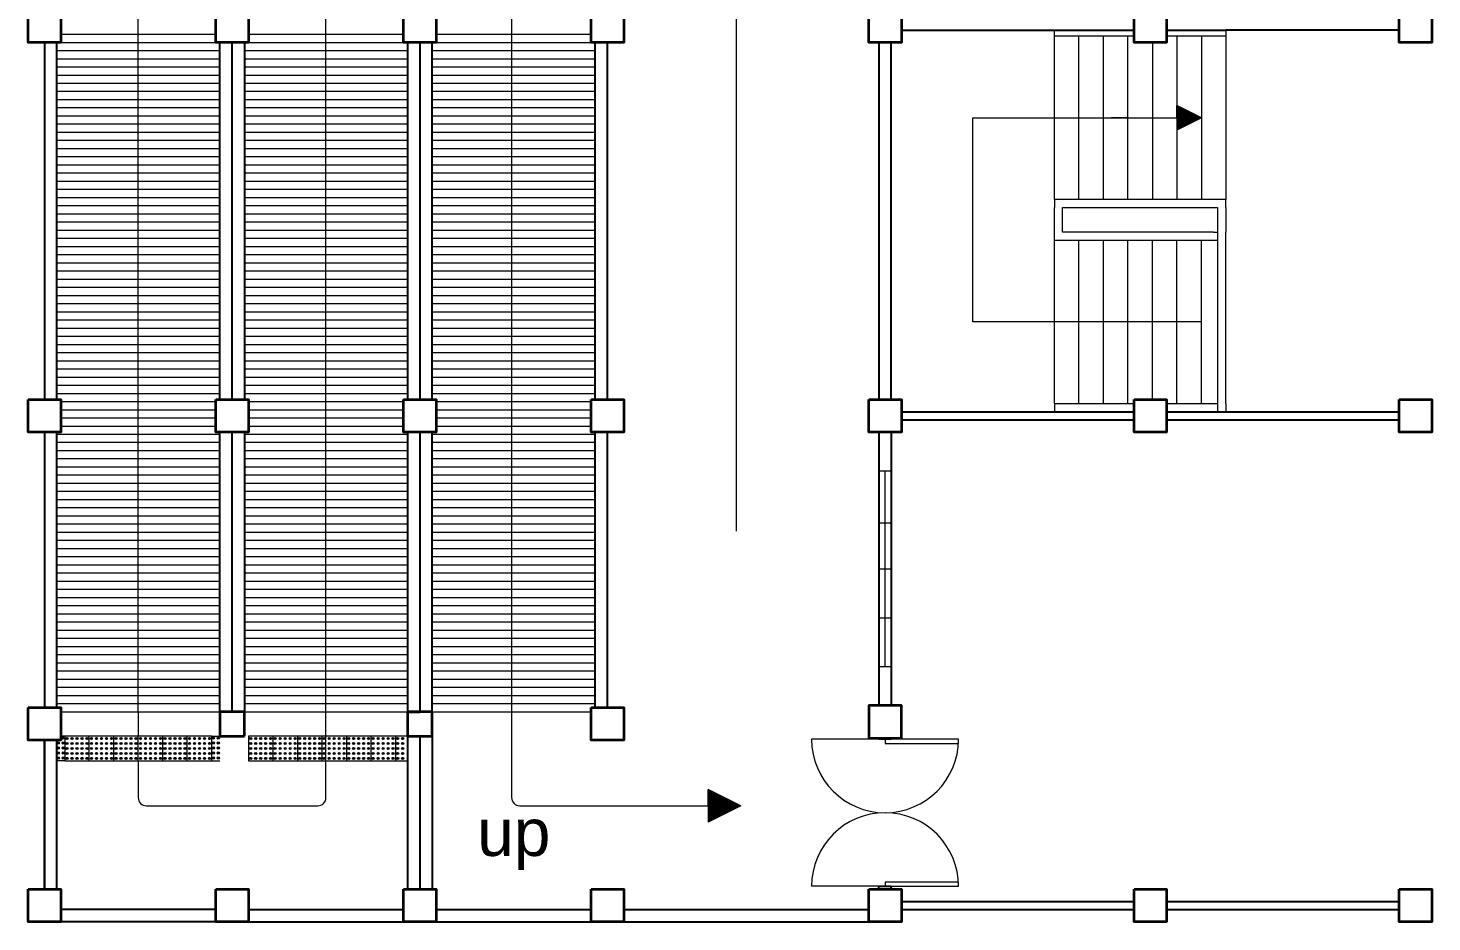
# Model space of a CAD drawing. Header units: millimetres. Extents: x 5 to 430, y 3 to 339.
# Drawn here: x 6.87 to 24.07, y 32.1 to 43.05 of the extents above; entities that cross this region are included whole.
import ezdxf

# ---------------------------------------------------------------- set-up
doc = ezdxf.new("R2010")
doc.units = ezdxf.units.MM
doc.header["$MEASUREMENT"] = 0
doc.styles.add('SWISSLT175', font='swissl.ttf', dxfattribs={"height": 0.175})

msp = doc.modelspace()

# ---------------------------------------------------------------- linework, layer by layer
at = {"color": 8, "lineweight": 9}
for p, q in [((8.222, 34.675), (8.222, 47.575)), ((10.522, 33.622), (10.522, 47.575)), ((12.797, 47.575), (12.797, 33.622)), ((15.552, 36.888), (15.552, 44.206)), ((7.222, 42.875), (9.222, 42.875)), ((7.272, 42.975), (9.172, 42.975)), ((9.522, 42.875), (11.522, 42.875)), ((9.572, 42.975), (11.472, 42.975)), ((11.822, 42.875), (13.822, 42.875)), ((11.872, 42.975), (13.772, 42.975)), ((7.222, 42.775), (9.222, 42.775)), ((7.222, 42.675), (9.222, 42.675)), ((9.522, 42.775), (11.522, 42.775)), ((9.522, 42.675), (11.522, 42.675)), ((11.822, 42.775), (13.822, 42.775)), ((11.822, 42.675), (13.822, 42.675)), ((7.222, 42.575), (9.222, 42.575)), ((9.522, 42.575), (11.522, 42.575)), ((11.822, 42.575), (13.822, 42.575)), ((7.222, 42.475), (9.222, 42.475)), ((7.222, 42.375), (9.222, 42.375)), ((9.522, 42.475), (11.522, 42.475)), ((9.522, 42.375), (11.522, 42.375)), ((11.822, 42.475), (13.822, 42.475)), ((11.822, 42.375), (13.822, 42.375)), ((7.222, 42.275), (9.222, 42.275)), ((7.222, 42.175), (9.222, 42.175)), ((9.522, 42.275), (11.522, 42.275)), ((9.522, 42.175), (11.522, 42.175)), ((11.822, 42.275), (13.822, 42.275)), ((11.822, 42.175), (13.822, 42.175)), ((7.222, 42.075), (9.222, 42.075)), ((7.222, 41.975), (9.222, 41.975)), ((9.522, 42.075), (11.522, 42.075)), ((9.522, 41.975), (11.522, 41.975)), ((11.822, 42.075), (13.822, 42.075)), ((11.822, 41.975), (13.822, 41.975)), ((7.222, 41.875), (9.222, 41.875)), ((9.522, 41.875), (11.522, 41.875)), ((11.822, 41.875), (13.822, 41.875)), ((7.222, 41.775), (9.222, 41.775)), ((7.222, 41.675), (9.222, 41.675)), ((9.522, 41.775), (11.522, 41.775)), ((9.522, 41.675), (11.522, 41.675)), ((11.822, 41.775), (13.822, 41.775)), ((11.822, 41.675), (13.822, 41.675)), ((7.222, 41.575), (9.222, 41.575)), ((7.222, 41.475), (9.222, 41.475)), ((9.522, 41.575), (11.522, 41.575)), ((9.522, 41.475), (11.522, 41.475)), ((11.822, 41.575), (13.822, 41.575)), ((11.822, 41.475), (13.822, 41.475)), ((7.222, 41.375), (9.222, 41.375)), ((9.522, 41.375), (11.522, 41.375)), ((11.822, 41.375), (13.822, 41.375)), ((7.222, 41.275), (9.222, 41.275)), ((7.222, 41.175), (9.222, 41.175)), ((9.522, 41.275), (11.522, 41.275)), ((9.522, 41.175), (11.522, 41.175)), ((11.822, 41.275), (13.822, 41.275)), ((11.822, 41.175), (13.822, 41.175)), ((7.222, 41.075), (9.222, 41.075)), ((7.222, 40.975), (9.222, 40.975)), ((9.522, 41.075), (11.522, 41.075)), ((9.522, 40.975), (11.522, 40.975)), ((11.822, 41.075), (13.822, 41.075)), ((11.822, 40.975), (13.822, 40.975)), ((7.222, 40.875), (9.222, 40.875)), ((7.222, 40.775), (9.222, 40.775)), ((9.222, 40.825), (9.222, 40.525)), ((9.522, 40.875), (11.522, 40.875)), ((9.522, 40.525), (9.522, 40.825)), ((9.522, 40.775), (11.522, 40.775)), ((11.522, 40.825), (11.522, 40.525)), ((11.822, 40.875), (13.822, 40.875)), ((11.822, 40.525), (11.822, 40.825)), ((11.822, 40.775), (13.822, 40.775)), ((13.822, 40.825), (13.822, 40.525)), ((7.222, 40.675), (9.222, 40.675)), ((9.522, 40.675), (11.522, 40.675)), ((11.822, 40.675), (13.822, 40.675)), ((7.222, 40.575), (9.222, 40.575)), ((7.222, 40.475), (9.222, 40.475)), ((9.522, 40.575), (11.522, 40.575)), ((9.522, 40.475), (11.522, 40.475)), ((11.822, 40.575), (13.822, 40.575)), ((11.822, 40.475), (13.822, 40.475)), ((7.222, 40.375), (9.222, 40.375)), ((7.222, 40.275), (9.222, 40.275)), ((9.522, 40.375), (11.522, 40.375)), ((9.522, 40.275), (11.522, 40.275)), ((11.822, 40.375), (13.822, 40.375)), ((11.822, 40.275), (13.822, 40.275)), ((7.222, 40.175), (9.222, 40.175)), ((9.522, 40.175), (11.522, 40.175)), ((11.822, 40.175), (13.822, 40.175)), ((7.222, 40.075), (9.222, 40.075)), ((7.222, 39.975), (9.222, 39.975)), ((9.522, 40.075), (11.522, 40.075)), ((9.522, 39.975), (11.522, 39.975)), ((11.822, 40.075), (13.822, 40.075)), ((11.822, 39.975), (13.822, 39.975)), ((7.222, 39.875), (9.222, 39.875)), ((7.222, 39.775), (9.222, 39.775)), ((9.522, 39.875), (11.522, 39.875)), ((9.522, 39.775), (11.522, 39.775)), ((11.822, 39.875), (13.822, 39.875)), ((11.822, 39.775), (13.822, 39.775)), ((7.222, 39.675), (9.222, 39.675)), ((7.222, 39.575), (9.222, 39.575)), ((9.522, 39.675), (11.522, 39.675)), ((9.522, 39.575), (11.522, 39.575)), ((11.822, 39.675), (13.822, 39.675)), ((11.822, 39.575), (13.822, 39.575)), ((7.222, 39.475), (9.222, 39.475)), ((9.522, 39.475), (11.522, 39.475)), ((11.822, 39.475), (13.822, 39.475)), ((7.222, 39.375), (9.222, 39.375)), ((7.222, 39.275), (9.222, 39.275)), ((9.522, 39.375), (11.522, 39.375)), ((9.522, 39.275), (11.522, 39.275)), ((11.822, 39.375), (13.822, 39.375)), ((11.822, 39.275), (13.822, 39.275)), ((7.222, 39.175), (9.222, 39.175)), ((7.222, 39.075), (9.222, 39.075)), ((9.522, 39.175), (11.522, 39.175)), ((9.522, 39.075), (11.522, 39.075)), ((11.822, 39.175), (13.822, 39.175)), ((11.822, 39.075), (13.822, 39.075)), ((7.222, 38.975), (9.222, 38.975)), ((7.222, 38.875), (9.222, 38.875)), ((9.522, 38.975), (11.522, 38.975)), ((9.522, 38.875), (11.522, 38.875)), ((11.822, 38.975), (13.822, 38.975)), ((11.822, 38.875), (13.822, 38.875)), ((7.222, 38.775), (9.222, 38.775)), ((9.522, 38.775), (11.522, 38.775)), ((11.822, 38.775), (13.822, 38.775)), ((7.222, 38.675), (9.222, 38.675)), ((7.222, 38.575), (9.222, 38.575)), ((9.522, 38.675), (11.522, 38.675)), ((9.522, 38.575), (11.522, 38.575)), ((11.822, 38.675), (13.822, 38.675)), ((11.822, 38.575), (13.822, 38.575)), ((7.272, 38.475), (9.172, 38.475)), ((7.272, 38.375), (9.172, 38.375)), ((9.572, 38.475), (11.472, 38.475)), ((9.572, 38.375), (11.472, 38.375)), ((11.872, 38.475), (13.772, 38.475)), ((11.872, 38.375), (13.772, 38.375)), ((7.272, 38.275), (9.172, 38.275)), ((9.572, 38.275), (11.472, 38.275)), ((11.872, 38.275), (13.772, 38.275)), ((7.222, 38.075), (9.222, 38.075)), ((7.272, 38.175), (9.172, 38.175)), ((9.522, 38.075), (11.522, 38.075)), ((9.572, 38.175), (11.472, 38.175)), ((11.822, 38.075), (13.822, 38.075)), ((11.872, 38.175), (13.772, 38.175)), ((7.222, 37.975), (9.222, 37.975)), ((7.222, 37.875), (9.222, 37.875)), ((9.522, 37.975), (11.522, 37.975)), ((9.522, 37.875), (11.522, 37.875)), ((11.822, 37.975), (13.822, 37.975)), ((11.822, 37.875), (13.822, 37.875)), ((7.222, 37.775), (9.222, 37.775)), ((7.222, 37.675), (9.222, 37.675)), ((9.522, 37.775), (11.522, 37.775)), ((9.522, 37.675), (11.522, 37.675)), ((11.822, 37.775), (13.822, 37.775)), ((11.822, 37.675), (13.822, 37.675)), ((7.222, 37.575), (9.222, 37.575)), ((9.522, 37.575), (11.522, 37.575)), ((11.822, 37.575), (13.822, 37.575)), ((17.297, 37.625), (17.447, 37.625)), ((17.297, 36.425), (17.297, 37.625)), ((17.372, 35.225), (17.372, 37.625)), ((17.447, 37.625), (17.447, 35.225)), ((7.222, 37.475), (9.222, 37.475)), ((7.222, 37.375), (9.222, 37.375)), ((9.522, 37.475), (11.522, 37.475)), ((9.522, 37.375), (11.522, 37.375)), ((11.822, 37.475), (13.822, 37.475)), ((11.822, 37.375), (13.822, 37.375)), ((7.222, 37.275), (9.222, 37.275)), ((7.222, 37.175), (9.222, 37.175)), ((9.522, 37.275), (11.522, 37.275)), ((9.522, 37.175), (11.522, 37.175)), ((11.822, 37.275), (13.822, 37.275)), ((11.822, 37.175), (13.822, 37.175)), ((7.222, 37.075), (9.222, 37.075)), ((9.522, 37.075), (11.522, 37.075)), ((11.822, 37.075), (13.822, 37.075)), ((17.297, 36.987), (17.447, 36.987)), ((7.222, 36.975), (9.222, 36.975)), ((7.222, 36.875), (9.222, 36.875)), ((9.522, 36.975), (11.522, 36.975)), ((9.522, 36.875), (11.522, 36.875)), ((11.822, 36.975), (13.822, 36.975)), ((11.822, 36.875), (13.822, 36.875)), ((7.222, 36.775), (9.222, 36.775)), ((7.222, 36.675), (9.222, 36.675)), ((9.522, 36.775), (11.522, 36.775)), ((9.522, 36.675), (11.522, 36.675)), ((11.822, 36.775), (13.822, 36.775)), ((11.822, 36.675), (13.822, 36.675)), ((7.222, 36.575), (9.222, 36.575)), ((7.222, 36.475), (9.222, 36.475)), ((9.522, 36.575), (11.522, 36.575)), ((9.522, 36.475), (11.522, 36.475)), ((11.822, 36.575), (13.822, 36.575)), ((11.822, 36.475), (13.822, 36.475)), ((7.222, 36.375), (9.222, 36.375)), ((9.522, 36.375), (11.522, 36.375)), ((11.822, 36.375), (13.822, 36.375)), ((17.297, 36.425), (17.297, 35.225)), ((17.297, 36.425), (17.447, 36.425)), ((7.222, 36.275), (9.222, 36.275)), ((7.222, 36.175), (9.222, 36.175)), ((9.522, 36.275), (11.522, 36.275)), ((9.522, 36.175), (11.522, 36.175)), ((11.822, 36.275), (13.822, 36.275)), ((11.822, 36.175), (13.822, 36.175)), ((7.222, 36.075), (9.222, 36.075)), ((7.222, 35.975), (9.222, 35.975)), ((9.522, 36.075), (11.522, 36.075)), ((9.522, 35.975), (11.522, 35.975)), ((11.822, 36.075), (13.822, 36.075)), ((11.822, 35.975), (13.822, 35.975)), ((7.222, 35.875), (9.222, 35.875)), ((9.522, 35.875), (11.522, 35.875)), ((11.822, 35.875), (13.822, 35.875)), ((17.297, 35.825), (17.447, 35.825)), ((7.222, 35.775), (9.222, 35.775)), ((7.222, 35.675), (9.222, 35.675)), ((9.522, 35.775), (11.522, 35.775)), ((9.522, 35.675), (11.522, 35.675)), ((11.822, 35.775), (13.822, 35.775)), ((11.822, 35.675), (13.822, 35.675)), ((7.222, 35.575), (9.222, 35.575)), ((7.222, 35.475), (9.222, 35.475)), ((9.522, 35.575), (11.522, 35.575)), ((9.522, 35.475), (11.522, 35.475)), ((11.822, 35.575), (13.822, 35.575)), ((11.822, 35.475), (13.822, 35.475)), ((7.222, 35.375), (9.222, 35.375)), ((7.222, 35.275), (9.222, 35.275)), ((9.522, 35.375), (11.522, 35.375)), ((9.522, 35.275), (11.522, 35.275)), ((11.822, 35.375), (13.822, 35.375)), ((11.822, 35.275), (13.822, 35.275)), ((7.222, 35.175), (9.222, 35.175)), ((9.522, 35.175), (11.522, 35.175)), ((11.822, 35.175), (13.822, 35.175)), ((17.447, 35.225), (17.297, 35.225)), ((7.222, 35.075), (9.222, 35.075)), ((7.222, 34.975), (9.222, 34.975)), ((9.522, 35.075), (11.522, 35.075)), ((9.522, 34.975), (11.522, 34.975)), ((11.822, 35.075), (13.822, 35.075)), ((11.822, 34.975), (13.822, 34.975)), ((7.222, 34.875), (9.222, 34.875)), ((7.222, 34.775), (9.222, 34.775)), ((9.522, 34.875), (11.522, 34.875)), ((9.522, 34.775), (11.522, 34.775)), ((11.822, 34.875), (13.822, 34.875)), ((11.822, 34.775), (13.822, 34.775)), ((7.272, 34.675), (9.222, 34.675)), ((8.222, 34.675), (8.222, 34.375)), ((9.522, 34.675), (11.522, 34.675)), ((11.822, 34.675), (13.772, 34.675)), ((7.322, 34.375), (7.272, 34.375)), ((7.622, 34.375), (7.322, 34.375)), ((7.322, 34.375), (7.322, 34.075)), ((7.622, 34.075), (7.622, 34.375)), ((7.922, 34.375), (7.622, 34.375)), ((7.922, 34.075), (7.922, 34.375)), ((8.222, 34.375), (7.922, 34.375)), ((8.222, 34.075), (8.222, 34.375)), ((8.522, 34.375), (8.222, 34.375)), ((8.522, 34.075), (8.522, 34.375)), ((8.822, 34.375), (8.522, 34.375)), ((8.822, 34.075), (8.822, 34.375)), ((9.122, 34.375), (8.822, 34.375)), ((9.122, 34.075), (9.122, 34.375)), ((9.122, 34.375), (9.222, 34.375)), ((9.572, 34.375), (9.572, 34.075)), ((9.872, 34.375), (9.572, 34.375)), ((9.872, 34.375), (9.872, 34.075)), ((10.172, 34.375), (9.872, 34.375)), ((10.472, 34.375), (10.172, 34.375)), ((10.172, 34.375), (10.172, 34.075)), ((10.772, 34.375), (10.472, 34.375)), ((10.472, 34.375), (10.472, 34.075)), ((11.072, 34.375), (10.772, 34.375)), ((10.772, 34.375), (10.772, 34.075)), ((11.372, 34.375), (11.072, 34.375)), ((11.072, 34.375), (11.072, 34.075)), ((11.672, 34.375), (11.372, 34.375)), ((11.372, 34.375), (11.372, 34.075)), ((11.822, 34.375), (11.672, 34.375)), ((11.672, 34.375), (11.672, 34.075)), ((7.322, 34.075), (7.222, 34.075)), ((7.322, 34.075), (7.622, 34.075)), ((7.622, 34.075), (7.922, 34.075)), ((7.922, 34.075), (8.222, 34.075)), ((8.222, 34.075), (8.522, 34.075)), ((8.222, 34.075), (8.222, 33.622)), ((8.522, 34.075), (8.822, 34.075)), ((8.822, 34.075), (9.122, 34.075)), ((9.122, 34.075), (9.222, 34.075)), ((9.572, 34.075), (9.872, 34.075)), ((9.872, 34.075), (10.172, 34.075)), ((10.172, 34.075), (10.472, 34.075)), ((10.472, 34.075), (10.772, 34.075)), ((10.772, 34.075), (11.072, 34.075)), ((11.072, 34.075), (11.372, 34.075)), ((11.372, 34.075), (11.522, 34.075)), ((15.205, 33.522), (15.205, 33.722)), ((15.605, 33.522), (15.205, 33.722)), ((15.215, 33.522), (15.215, 33.717)), ((15.225, 33.522), (15.225, 33.712)), ((15.235, 33.707), (15.235, 33.522)), ((15.245, 33.702), (15.245, 33.522)), ((15.255, 33.697), (15.255, 33.522)), ((15.265, 33.692), (15.265, 33.522)), ((15.275, 33.687), (15.275, 33.522)), ((15.285, 33.682), (15.285, 33.522)), ((15.295, 33.677), (15.295, 33.522)), ((15.295, 33.677), (15.295, 33.522)), ((15.305, 33.672), (15.305, 33.522)), ((15.315, 33.667), (15.315, 33.522)), ((15.325, 33.662), (15.325, 33.522)), ((15.335, 33.657), (15.335, 33.522)), ((15.345, 33.652), (15.345, 33.522)), ((15.355, 33.647), (15.355, 33.522)), ((15.365, 33.642), (15.365, 33.522)), ((15.375, 33.637), (15.375, 33.522)), ((15.385, 33.632), (15.385, 33.522)), ((15.395, 33.627), (15.395, 33.522)), ((15.405, 33.622), (15.405, 33.522)), ((15.415, 33.617), (15.415, 33.522)), ((15.425, 33.612), (15.425, 33.522)), ((15.435, 33.607), (15.435, 33.522)), ((15.445, 33.602), (15.445, 33.522)), ((15.455, 33.597), (15.455, 33.522)), ((15.465, 33.592), (15.465, 33.522)), ((15.475, 33.587), (15.475, 33.522)), ((15.485, 33.582), (15.485, 33.522)), ((15.495, 33.577), (15.495, 33.522)), ((15.505, 33.572), (15.505, 33.522)), ((15.515, 33.567), (15.515, 33.522)), ((15.525, 33.562), (15.525, 33.522)), ((15.535, 33.557), (15.535, 33.522)), ((15.545, 33.552), (15.545, 33.522)), ((15.555, 33.547), (15.555, 33.522)), ((15.565, 33.542), (15.565, 33.522)), ((8.322, 33.522), (10.422, 33.522)), ((12.897, 33.522), (15.205, 33.522)), ((15.205, 33.522), (15.205, 33.322)), ((15.605, 33.522), (15.205, 33.322)), ((15.215, 33.522), (15.215, 33.327)), ((15.225, 33.522), (15.225, 33.332)), ((15.235, 33.522), (15.235, 33.337)), ((15.245, 33.522), (15.245, 33.342)), ((15.255, 33.522), (15.255, 33.347)), ((15.265, 33.522), (15.265, 33.352)), ((15.275, 33.522), (15.275, 33.357)), ((15.285, 33.522), (15.285, 33.362)), ((15.295, 33.522), (15.295, 33.367)), ((15.295, 33.522), (15.295, 33.367)), ((15.305, 33.522), (15.305, 33.372)), ((15.315, 33.522), (15.315, 33.377)), ((15.325, 33.522), (15.325, 33.382)), ((15.335, 33.522), (15.335, 33.387)), ((15.345, 33.522), (15.345, 33.392)), ((15.355, 33.522), (15.355, 33.397)), ((15.365, 33.522), (15.365, 33.402)), ((15.375, 33.522), (15.375, 33.407)), ((15.385, 33.522), (15.385, 33.412)), ((15.395, 33.522), (15.395, 33.417)), ((15.405, 33.522), (15.405, 33.422)), ((15.415, 33.522), (15.415, 33.427)), ((15.425, 33.522), (15.425, 33.432)), ((15.435, 33.522), (15.435, 33.437)), ((15.445, 33.522), (15.445, 33.442)), ((15.455, 33.522), (15.455, 33.447)), ((15.465, 33.522), (15.465, 33.452)), ((15.475, 33.522), (15.475, 33.457)), ((15.485, 33.522), (15.485, 33.462)), ((15.495, 33.522), (15.495, 33.467)), ((15.505, 33.522), (15.505, 33.472)), ((15.515, 33.522), (15.515, 33.477)), ((15.525, 33.522), (15.525, 33.482)), ((15.535, 33.522), (15.535, 33.487)), ((15.545, 33.522), (15.545, 33.492)), ((15.555, 33.522), (15.555, 33.497)), ((15.565, 33.522), (15.565, 33.502)), ((15.575, 33.537), (15.575, 33.522)), ((15.575, 33.522), (15.575, 33.507)), ((15.585, 33.532), (15.585, 33.522)), ((15.585, 33.522), (15.585, 33.512)), ((15.595, 33.527), (15.595, 33.522)), ((15.595, 33.522), (15.595, 33.517))]:
    msp.add_line(p, q, dxfattribs=at)
at = {"color": 8, "linetype": 'ByBlock', "lineweight": 25}
for p, q in [((17.572, 43.025), (20.422, 43.025)), ((20.822, 43.025), (21.547, 43.025)), ((23.672, 43.025), (21.547, 43.025)), ((17.297, 42.875), (17.297, 38.5)), ((17.447, 40.95), (17.447, 42.875)), ((17.447, 40.85), (17.447, 40.95)), ((17.447, 40.55), (17.447, 40.85)), ((17.447, 40.45), (17.447, 40.55)), ((17.447, 38.5), (17.447, 40.45)), ((17.572, 38.35), (20.422, 38.35)), ((17.572, 38.25), (20.422, 38.25)), ((20.822, 38.35), (23.672, 38.35)), ((20.822, 38.25), (23.672, 38.25)), ((17.297, 38.1), (17.297, 34.75)), ((17.447, 38.1), (17.447, 34.75)), ((17.297, 34.35), (17.297, 34.337)), ((17.447, 34.35), (17.447, 34.337)), ((17.297, 33.44), (17.297, 33.434)), ((17.447, 33.44), (17.447, 33.434)), ((17.297, 32.537), (17.297, 32.525)), ((17.447, 32.537), (17.447, 32.525)), ((17.572, 32.35), (20.422, 32.35)), ((20.822, 32.35), (23.672, 32.35)), ((17.572, 32.25), (20.422, 32.25)), ((20.822, 32.25), (23.672, 32.25))]:
    msp.add_line(p, q, dxfattribs=at)
at = {"color": 8, "linetype": 'ByBlock', "lineweight": 9}
for p, q in [((19.447, 42.95), (19.447, 43.025)), ((21.547, 43.025), (21.547, 42.95)), ((19.447, 40.95), (19.447, 42.95)), ((20.422, 42.95), (19.447, 42.95)), ((19.747, 40.95), (19.747, 42.95)), ((20.047, 40.95), (20.047, 42.95)), ((20.347, 40.95), (20.347, 42.95)), ((20.647, 42.875), (20.647, 40.95)), ((21.547, 42.95), (20.822, 42.95)), ((20.947, 42.95), (20.947, 40.95)), ((21.247, 42.95), (21.247, 40.95)), ((21.547, 42.95), (21.547, 40.95)), ((20.947, 41.95), (20.947, 42.1)), ((21.247, 41.95), (20.947, 42.1)), ((20.957, 41.95), (20.957, 42.095)), ((20.967, 41.95), (20.967, 42.09)), ((20.977, 41.95), (20.977, 42.085)), ((20.987, 41.95), (20.987, 42.08)), ((20.997, 41.95), (20.997, 42.075)), ((21.007, 41.95), (21.007, 42.07)), ((21.017, 41.95), (21.017, 42.065)), ((21.027, 41.95), (21.027, 42.06)), ((21.037, 41.95), (21.037, 42.055)), ((21.047, 41.95), (21.047, 42.05)), ((21.057, 41.95), (21.057, 42.045)), ((21.067, 41.95), (21.067, 42.04)), ((21.077, 41.95), (21.077, 42.035)), ((21.087, 41.95), (21.087, 42.03)), ((21.097, 41.95), (21.097, 42.025)), ((21.107, 41.95), (21.107, 42.02)), ((21.117, 41.95), (21.117, 42.015)), ((21.127, 41.95), (21.127, 42.01)), ((21.137, 41.95), (21.137, 42.005)), ((21.147, 41.95), (21.147, 42)), ((21.157, 41.95), (21.157, 41.995)), ((21.167, 41.95), (21.167, 41.99)), ((21.177, 41.95), (21.177, 41.985)), ((21.187, 41.95), (21.187, 41.98)), ((21.197, 41.95), (21.197, 41.975)), ((21.207, 41.95), (21.207, 41.97)), ((18.447, 39.45), (18.447, 41.95)), ((18.447, 41.95), (20.947, 41.95)), ((20.347, 41.95), (20.147, 41.95)), ((20.347, 41.95), (20.547, 41.95)), ((20.947, 41.95), (21.247, 41.95)), ((20.947, 41.95), (20.947, 41.8)), ((21.247, 41.95), (20.947, 41.8)), ((20.957, 41.95), (20.957, 41.805)), ((20.967, 41.95), (20.967, 41.81)), ((20.977, 41.95), (20.977, 41.815)), ((20.987, 41.95), (20.987, 41.82)), ((20.997, 41.95), (20.997, 41.825)), ((21.007, 41.95), (21.007, 41.83)), ((21.017, 41.95), (21.017, 41.835)), ((21.027, 41.95), (21.027, 41.84)), ((21.037, 41.95), (21.037, 41.845)), ((21.047, 41.95), (21.047, 41.85)), ((21.057, 41.95), (21.057, 41.855)), ((21.067, 41.95), (21.067, 41.86)), ((21.077, 41.95), (21.077, 41.865)), ((21.087, 41.95), (21.087, 41.87)), ((21.097, 41.95), (21.097, 41.875)), ((21.107, 41.95), (21.107, 41.88)), ((21.117, 41.95), (21.117, 41.885)), ((21.127, 41.95), (21.127, 41.89)), ((21.137, 41.95), (21.137, 41.895)), ((21.147, 41.95), (21.147, 41.9)), ((21.157, 41.95), (21.157, 41.905)), ((21.167, 41.95), (21.167, 41.91)), ((21.177, 41.95), (21.177, 41.915)), ((21.187, 41.95), (21.187, 41.92)), ((21.197, 41.95), (21.197, 41.925)), ((21.207, 41.95), (21.207, 41.93)), ((21.217, 41.95), (21.217, 41.965)), ((21.217, 41.95), (21.217, 41.935)), ((21.227, 41.95), (21.227, 41.96)), ((21.227, 41.95), (21.227, 41.94)), ((21.237, 41.95), (21.237, 41.955)), ((21.237, 41.95), (21.237, 41.945)), ((21.547, 40.95), (19.447, 40.95)), ((19.447, 40.95), (19.447, 40.85)), ((21.547, 40.85), (21.547, 40.95)), ((19.447, 40.55), (19.447, 40.85)), ((19.547, 40.55), (19.547, 40.85)), ((19.547, 40.85), (21.397, 40.85)), ((21.397, 40.85), (21.447, 40.85)), ((21.447, 40.85), (21.447, 40.55)), ((21.547, 40.85), (21.547, 40.55)), ((19.447, 38.45), (19.447, 40.55)), ((19.447, 40.45), (21.447, 40.45)), ((21.397, 40.55), (19.547, 40.55)), ((19.747, 38.45), (19.747, 40.45)), ((20.047, 38.45), (20.047, 40.45)), ((20.347, 38.45), (20.347, 40.45)), ((20.647, 38.5), (20.647, 40.45)), ((20.947, 38.45), (20.947, 40.45)), ((21.247, 38.45), (21.247, 40.45)), ((21.397, 40.55), (21.447, 40.55)), ((21.447, 40.55), (21.447, 38.35)), ((21.547, 40.45), (21.547, 40.55)), ((21.547, 38.45), (21.547, 40.45)), ((19.447, 39.45), (18.447, 39.45)), ((21.247, 39.45), (19.447, 39.45)), ((19.447, 38.45), (19.447, 38.35)), ((19.447, 38.45), (20.422, 38.45)), ((20.822, 38.45), (21.447, 38.45)), ((21.547, 38.45), (21.547, 38.35))]:
    msp.add_line(p, q, dxfattribs=at)
at = {"color": 8, "lineweight": 25}
for p, q in [((7.072, 42.875), (7.072, 38.5)), ((7.222, 42.875), (7.222, 38.5)), ((9.222, 38.5), (9.222, 42.875)), ((9.372, 38.5), (9.372, 42.875)), ((9.522, 42.875), (9.522, 38.5)), ((11.522, 42.875), (11.522, 38.5)), ((11.672, 42.875), (11.672, 38.5)), ((11.822, 38.5), (11.822, 42.875)), ((13.822, 38.5), (13.822, 42.875)), ((13.972, 38.5), (13.972, 42.875)), ((7.072, 38.1), (7.072, 34.725)), ((7.222, 38.1), (7.222, 34.725)), ((9.222, 34.675), (9.222, 38.1)), ((9.372, 34.675), (9.372, 38.1)), ((9.522, 38.1), (9.522, 34.675)), ((11.522, 38.1), (11.522, 34.675)), ((11.672, 38.1), (11.672, 34.675)), ((11.822, 34.675), (11.822, 38.1)), ((13.822, 34.725), (13.822, 38.1)), ((13.972, 34.725), (13.972, 38.1)), ((17.447, 34.75), (17.297, 34.75)), ((11.522, 34.675), (11.522, 32.5)), ((11.822, 34.675), (11.822, 32.5)), ((7.072, 32.5), (7.072, 34.325)), ((7.072, 34.325), (7.072, 32.5)), ((7.222, 34.325), (7.222, 32.5)), ((11.672, 34.375), (11.672, 32.5)), ((17.297, 34.35), (17.297, 34.337)), ((17.447, 34.337), (17.297, 34.337)), ((17.447, 34.35), (17.447, 34.337)), ((17.297, 32.537), (17.447, 32.537)), ((17.297, 32.5), (17.297, 32.537)), ((17.447, 32.5), (17.447, 32.537)), ((9.172, 32.25), (7.272, 32.25)), ((9.572, 32.25), (11.472, 32.25)), ((11.872, 32.25), (13.772, 32.25)), ((14.172, 32.25), (17.172, 32.25)), ((9.172, 32.1), (7.272, 32.1)), ((9.572, 32.1), (13.772, 32.1)), ((14.172, 32.1), (17.172, 32.1))]:
    msp.add_line(p, q, dxfattribs=at)
at = {"color": 8, "lineweight": 35}
for p, q in [((9.222, 34.675), (9.222, 34.375)), ((9.522, 34.675), (9.222, 34.675)), ((9.222, 34.675), (9.222, 34.375)), ((9.522, 34.375), (9.522, 34.675)), ((9.522, 34.375), (9.522, 34.675)), ((11.522, 34.675), (11.672, 34.675)), ((11.522, 34.675), (11.522, 34.375)), ((11.822, 34.675), (11.522, 34.675)), ((11.522, 34.675), (11.522, 34.375)), ((11.822, 34.375), (11.822, 34.675)), ((11.822, 34.375), (11.822, 34.675)), ((9.222, 34.375), (9.522, 34.375)), ((11.522, 34.375), (11.822, 34.375)), ((11.522, 34.375), (11.822, 34.375))]:
    msp.add_line(p, q, dxfattribs=at)
at = {"color": 8, "lineweight": 13}
for p, q in [((17.372, 34.337), (16.472, 34.337)), ((18.272, 34.337), (17.372, 34.337)), ((17.372, 34.337), (17.372, 34.287)), ((17.372, 34.287), (18.272, 34.287)), ((18.272, 34.287), (18.272, 34.337)), ((17.372, 32.537), (16.472, 32.537)), ((18.272, 32.587), (17.372, 32.587)), ((17.372, 32.587), (17.372, 32.537)), ((17.372, 32.537), (18.272, 32.537)), ((18.272, 32.537), (18.272, 32.587))]:
    msp.add_line(p, q, dxfattribs=at)
at = {"color": 8, "lineweight": 35}
for points in [[(6.872, 43.275), (7.272, 43.275), (7.272, 42.875), (6.872, 42.875)], [(9.172, 43.275), (9.572, 43.275), (9.572, 42.875), (9.172, 42.875)], [(11.472, 43.275), (11.872, 43.275), (11.872, 42.875), (11.472, 42.875)], [(13.772, 43.275), (14.172, 43.275), (14.172, 42.875), (13.772, 42.875)], [(6.872, 38.5), (7.272, 38.5), (7.272, 38.1), (6.872, 38.1)], [(9.172, 38.5), (9.572, 38.5), (9.572, 38.1), (9.172, 38.1)], [(11.472, 38.5), (11.872, 38.5), (11.872, 38.1), (11.472, 38.1)], [(13.772, 38.5), (14.172, 38.5), (14.172, 38.1), (13.772, 38.1)], [(17.172, 34.35), (17.572, 34.35), (17.572, 34.75), (17.172, 34.75)], [(6.872, 34.725), (7.272, 34.725), (7.272, 34.325), (6.872, 34.325)], [(13.772, 34.725), (14.172, 34.725), (14.172, 34.325), (13.772, 34.325)], [(6.872, 32.5), (7.272, 32.5), (7.272, 32.1), (6.872, 32.1)], [(9.172, 32.5), (9.572, 32.5), (9.572, 32.1), (9.172, 32.1)], [(11.472, 32.5), (11.872, 32.5), (11.872, 32.1), (11.472, 32.1)], [(13.772, 32.5), (14.172, 32.5), (14.172, 32.1), (13.772, 32.1)]]:
    msp.add_lwpolyline(points, close=True, dxfattribs=at)
at = {"color": 8, "linetype": 'ByBlock', "lineweight": 35}
for points in [[(17.172, 43.275), (17.572, 43.275), (17.572, 42.875), (17.172, 42.875)], [(20.422, 43.275), (20.822, 43.275), (20.822, 42.875), (20.422, 42.875)], [(23.672, 43.275), (24.072, 43.275), (24.072, 42.875), (23.672, 42.875)], [(17.172, 38.5), (17.572, 38.5), (17.572, 38.1), (17.172, 38.1)], [(20.422, 38.5), (20.822, 38.5), (20.822, 38.1), (20.422, 38.1)], [(23.672, 38.5), (24.072, 38.5), (24.072, 38.1), (23.672, 38.1)], [(17.172, 32.5), (17.572, 32.5), (17.572, 32.1), (17.172, 32.1)], [(20.422, 32.5), (20.822, 32.5), (20.822, 32.1), (20.422, 32.1)], [(23.672, 32.5), (24.072, 32.5), (24.072, 32.1), (23.672, 32.1)]]:
    msp.add_lwpolyline(points, close=True, dxfattribs=at)
at = {"color": 8, "lineweight": 9}
for points in [[(17.297, 35.225), (17.297, 37.625), (17.447, 37.625), (17.447, 35.225)], [(17.297, 37.625), (17.447, 37.625), (17.447, 35.225), (17.297, 35.225)]]:
    msp.add_lwpolyline(points, close=True, dxfattribs=at)
for centre, radius in [((7.242, 34.291), 0.013), ((7.242, 34.23), 0.013), ((7.242, 34.291), 0.009), ((7.242, 34.23), 0.009), ((7.303, 34.352), 0.013), ((7.303, 34.291), 0.013), ((7.303, 34.23), 0.013), ((7.303, 34.352), 0.009), ((7.303, 34.291), 0.009), ((7.303, 34.23), 0.009), ((7.35, 34.347), 0.013), ((7.35, 34.286), 0.013), ((7.35, 34.225), 0.013), ((7.35, 34.347), 0.009), ((7.35, 34.286), 0.009), ((7.35, 34.225), 0.009), ((7.411, 34.347), 0.013), ((7.411, 34.286), 0.013), ((7.411, 34.225), 0.013), ((7.411, 34.347), 0.009), ((7.411, 34.286), 0.009), ((7.411, 34.225), 0.009), ((7.472, 34.347), 0.013), ((7.472, 34.286), 0.013), ((7.472, 34.225), 0.013), ((7.472, 34.347), 0.009), ((7.472, 34.286), 0.009), ((7.472, 34.225), 0.009), ((7.533, 34.347), 0.013), ((7.533, 34.286), 0.013), ((7.533, 34.225), 0.013), ((7.533, 34.347), 0.009), ((7.533, 34.286), 0.009), ((7.533, 34.225), 0.009), ((7.594, 34.347), 0.013), ((7.594, 34.286), 0.013), ((7.594, 34.225), 0.013), ((7.594, 34.347), 0.009), ((7.594, 34.286), 0.009), ((7.594, 34.225), 0.009), ((7.65, 34.347), 0.013), ((7.65, 34.286), 0.013), ((7.65, 34.225), 0.013), ((7.65, 34.347), 0.009), ((7.65, 34.286), 0.009), ((7.65, 34.225), 0.009), ((7.711, 34.347), 0.013), ((7.711, 34.286), 0.013), ((7.711, 34.225), 0.013), ((7.711, 34.347), 0.009), ((7.711, 34.286), 0.009), ((7.711, 34.225), 0.009), ((7.772, 34.347), 0.013), ((7.772, 34.286), 0.013), ((7.772, 34.225), 0.013), ((7.772, 34.347), 0.009), ((7.772, 34.286), 0.009), ((7.772, 34.225), 0.009), ((7.833, 34.347), 0.013), ((7.833, 34.286), 0.013), ((7.833, 34.225), 0.013), ((7.833, 34.347), 0.009), ((7.833, 34.286), 0.009), ((7.833, 34.225), 0.009), ((7.894, 34.347), 0.013), ((7.894, 34.286), 0.013), ((7.894, 34.225), 0.013), ((7.894, 34.347), 0.009), ((7.894, 34.286), 0.009), ((7.894, 34.225), 0.009), ((7.95, 34.347), 0.013), ((7.95, 34.286), 0.013), ((7.95, 34.225), 0.013), ((7.95, 34.347), 0.009), ((7.95, 34.286), 0.009), ((7.95, 34.225), 0.009), ((8.011, 34.347), 0.013), ((8.011, 34.286), 0.013), ((8.011, 34.225), 0.013), ((8.011, 34.347), 0.009), ((8.011, 34.286), 0.009), ((8.011, 34.225), 0.009), ((8.072, 34.347), 0.013), ((8.072, 34.286), 0.013), ((8.072, 34.225), 0.013), ((8.072, 34.347), 0.009), ((8.072, 34.286), 0.009), ((8.072, 34.225), 0.009), ((8.133, 34.347), 0.013), ((8.133, 34.286), 0.013), ((8.133, 34.225), 0.013), ((8.133, 34.347), 0.009), ((8.133, 34.286), 0.009), ((8.133, 34.225), 0.009), ((8.194, 34.347), 0.013), ((8.194, 34.286), 0.013), ((8.194, 34.225), 0.013), ((8.194, 34.347), 0.009), ((8.194, 34.286), 0.009), ((8.194, 34.225), 0.009), ((8.25, 34.347), 0.013), ((8.25, 34.286), 0.013), ((8.25, 34.225), 0.013), ((8.25, 34.347), 0.009), ((8.25, 34.286), 0.009), ((8.25, 34.225), 0.009), ((8.311, 34.347), 0.013), ((8.311, 34.286), 0.013), ((8.311, 34.225), 0.013), ((8.311, 34.347), 0.009), ((8.311, 34.286), 0.009), ((8.311, 34.225), 0.009), ((8.372, 34.347), 0.013), ((8.372, 34.286), 0.013), ((8.372, 34.225), 0.013), ((8.372, 34.347), 0.009), ((8.372, 34.286), 0.009), ((8.372, 34.225), 0.009), ((8.433, 34.347), 0.013), ((8.433, 34.286), 0.013), ((8.433, 34.225), 0.013), ((8.433, 34.347), 0.009), ((8.433, 34.286), 0.009), ((8.433, 34.225), 0.009), ((8.494, 34.347), 0.013), ((8.494, 34.286), 0.013), ((8.494, 34.225), 0.013), ((8.494, 34.347), 0.009), ((8.494, 34.286), 0.009), ((8.494, 34.225), 0.009), ((8.55, 34.347), 0.013), ((8.55, 34.286), 0.013), ((8.55, 34.225), 0.013), ((8.55, 34.347), 0.009), ((8.55, 34.286), 0.009), ((8.55, 34.225), 0.009), ((8.611, 34.347), 0.013), ((8.611, 34.286), 0.013), ((8.611, 34.225), 0.013), ((8.611, 34.347), 0.009), ((8.611, 34.286), 0.009), ((8.611, 34.225), 0.009), ((8.672, 34.347), 0.013), ((8.672, 34.286), 0.013), ((8.672, 34.225), 0.013), ((8.672, 34.347), 0.009), ((8.672, 34.286), 0.009), ((8.672, 34.225), 0.009), ((8.733, 34.347), 0.013), ((8.733, 34.286), 0.013), ((8.733, 34.225), 0.013), ((8.733, 34.347), 0.009), ((8.733, 34.286), 0.009), ((8.733, 34.225), 0.009), ((8.794, 34.347), 0.013), ((8.794, 34.286), 0.013), ((8.794, 34.225), 0.013), ((8.794, 34.347), 0.009), ((8.794, 34.286), 0.009), ((8.794, 34.225), 0.009), ((8.85, 34.347), 0.013), ((8.85, 34.286), 0.013), ((8.85, 34.225), 0.013), ((8.85, 34.347), 0.009), ((8.85, 34.286), 0.009), ((8.85, 34.225), 0.009), ((8.911, 34.347), 0.013), ((8.911, 34.286), 0.013), ((8.911, 34.225), 0.013), ((8.911, 34.347), 0.009), ((8.911, 34.286), 0.009), ((8.911, 34.225), 0.009), ((8.972, 34.347), 0.013), ((8.972, 34.286), 0.013), ((8.972, 34.225), 0.013), ((8.972, 34.347), 0.009), ((8.972, 34.286), 0.009), ((8.972, 34.225), 0.009), ((9.033, 34.347), 0.013), ((9.033, 34.286), 0.013), ((9.033, 34.225), 0.013), ((9.033, 34.347), 0.009), ((9.033, 34.286), 0.009), ((9.033, 34.225), 0.009), ((9.094, 34.347), 0.013), ((9.094, 34.286), 0.013), ((9.094, 34.225), 0.013), ((9.094, 34.347), 0.009), ((9.094, 34.286), 0.009), ((9.094, 34.225), 0.009), ((9.142, 34.352), 0.013), ((9.142, 34.291), 0.013), ((9.142, 34.23), 0.013), ((9.142, 34.352), 0.009), ((9.142, 34.291), 0.009), ((9.142, 34.23), 0.009), ((9.203, 34.352), 0.013), ((9.203, 34.291), 0.013), ((9.203, 34.23), 0.013), ((9.203, 34.352), 0.009), ((9.203, 34.291), 0.009), ((9.203, 34.23), 0.009), ((9.6, 34.347), 0.013), ((9.6, 34.286), 0.013), ((9.6, 34.225), 0.013), ((9.6, 34.347), 0.009), ((9.6, 34.286), 0.009), ((9.6, 34.225), 0.009), ((9.661, 34.347), 0.013), ((9.661, 34.286), 0.013), ((9.661, 34.225), 0.013), ((9.661, 34.347), 0.009), ((9.661, 34.286), 0.009), ((9.661, 34.225), 0.009), ((9.722, 34.347), 0.013), ((9.722, 34.286), 0.013), ((9.722, 34.225), 0.013), ((9.722, 34.347), 0.009), ((9.722, 34.286), 0.009), ((9.722, 34.225), 0.009), ((9.783, 34.347), 0.013), ((9.783, 34.286), 0.013), ((9.783, 34.225), 0.013), ((9.783, 34.347), 0.009), ((9.783, 34.286), 0.009), ((9.783, 34.225), 0.009), ((9.844, 34.347), 0.013), ((9.844, 34.286), 0.013), ((9.844, 34.225), 0.013), ((9.844, 34.347), 0.009), ((9.844, 34.286), 0.009), ((9.844, 34.225), 0.009), ((9.9, 34.347), 0.013), ((9.9, 34.286), 0.013), ((9.9, 34.225), 0.013), ((9.9, 34.347), 0.009), ((9.9, 34.286), 0.009), ((9.9, 34.225), 0.009), ((9.961, 34.347), 0.013), ((9.961, 34.286), 0.013), ((9.961, 34.225), 0.013), ((9.961, 34.347), 0.009), ((9.961, 34.286), 0.009), ((9.961, 34.225), 0.009), ((10.022, 34.347), 0.013), ((10.022, 34.286), 0.013), ((10.022, 34.225), 0.013), ((10.022, 34.347), 0.009), ((10.022, 34.286), 0.009), ((10.022, 34.225), 0.009), ((10.083, 34.347), 0.013), ((10.083, 34.286), 0.013), ((10.083, 34.225), 0.013), ((10.083, 34.347), 0.009), ((10.083, 34.286), 0.009), ((10.083, 34.225), 0.009), ((10.144, 34.347), 0.013), ((10.144, 34.286), 0.013), ((10.144, 34.225), 0.013), ((10.144, 34.347), 0.009), ((10.144, 34.286), 0.009), ((10.144, 34.225), 0.009), ((10.2, 34.347), 0.013), ((10.2, 34.286), 0.013), ((10.2, 34.225), 0.013), ((10.2, 34.347), 0.009), ((10.2, 34.286), 0.009), ((10.2, 34.225), 0.009), ((10.261, 34.347), 0.013), ((10.261, 34.286), 0.013), ((10.261, 34.225), 0.013), ((10.261, 34.347), 0.009), ((10.261, 34.286), 0.009), ((10.261, 34.225), 0.009), ((10.322, 34.347), 0.013), ((10.322, 34.286), 0.013), ((10.322, 34.225), 0.013), ((10.322, 34.347), 0.009), ((10.322, 34.286), 0.009), ((10.322, 34.225), 0.009), ((10.383, 34.347), 0.013), ((10.383, 34.286), 0.013), ((10.383, 34.225), 0.013), ((10.383, 34.347), 0.009), ((10.383, 34.286), 0.009), ((10.383, 34.225), 0.009), ((10.444, 34.347), 0.013), ((10.444, 34.286), 0.013), ((10.444, 34.225), 0.013), ((10.444, 34.347), 0.009), ((10.444, 34.286), 0.009), ((10.444, 34.225), 0.009), ((10.5, 34.347), 0.013), ((10.5, 34.286), 0.013), ((10.5, 34.225), 0.013), ((10.5, 34.347), 0.009), ((10.5, 34.286), 0.009), ((10.5, 34.225), 0.009), ((10.561, 34.347), 0.013), ((10.561, 34.286), 0.013), ((10.561, 34.225), 0.013), ((10.561, 34.347), 0.009), ((10.561, 34.286), 0.009), ((10.561, 34.225), 0.009), ((10.622, 34.347), 0.013), ((10.622, 34.286), 0.013), ((10.622, 34.225), 0.013), ((10.622, 34.347), 0.009), ((10.622, 34.286), 0.009), ((10.622, 34.225), 0.009), ((10.683, 34.347), 0.013), ((10.683, 34.286), 0.013), ((10.683, 34.225), 0.013), ((10.683, 34.347), 0.009), ((10.683, 34.286), 0.009), ((10.683, 34.225), 0.009), ((10.744, 34.347), 0.013), ((10.744, 34.286), 0.013), ((10.744, 34.225), 0.013), ((10.744, 34.347), 0.009), ((10.744, 34.286), 0.009), ((10.744, 34.225), 0.009), ((10.8, 34.347), 0.013), ((10.8, 34.286), 0.013), ((10.8, 34.225), 0.013), ((10.8, 34.347), 0.009), ((10.8, 34.286), 0.009), ((10.8, 34.225), 0.009), ((10.861, 34.347), 0.013), ((10.861, 34.286), 0.013), ((10.861, 34.225), 0.013), ((10.861, 34.347), 0.009), ((10.861, 34.286), 0.009), ((10.861, 34.225), 0.009), ((10.922, 34.347), 0.013), ((10.922, 34.286), 0.013), ((10.922, 34.225), 0.013), ((10.922, 34.347), 0.009), ((10.922, 34.286), 0.009), ((10.922, 34.225), 0.009), ((10.983, 34.347), 0.013), ((10.983, 34.286), 0.013), ((10.983, 34.225), 0.013), ((10.983, 34.347), 0.009), ((10.983, 34.286), 0.009), ((10.983, 34.225), 0.009), ((11.044, 34.347), 0.013), ((11.044, 34.286), 0.013), ((11.044, 34.225), 0.013), ((11.044, 34.347), 0.009), ((11.044, 34.286), 0.009), ((11.044, 34.225), 0.009), ((11.1, 34.347), 0.013), ((11.1, 34.286), 0.013), ((11.1, 34.225), 0.013), ((11.1, 34.347), 0.009), ((11.1, 34.286), 0.009), ((11.1, 34.225), 0.009), ((11.161, 34.347), 0.013), ((11.161, 34.286), 0.013), ((11.161, 34.225), 0.013), ((11.161, 34.347), 0.009), ((11.161, 34.286), 0.009), ((11.161, 34.225), 0.009), ((11.222, 34.347), 0.013), ((11.222, 34.286), 0.013), ((11.222, 34.225), 0.013), ((11.222, 34.347), 0.009), ((11.222, 34.286), 0.009), ((11.222, 34.225), 0.009), ((11.283, 34.347), 0.013), ((11.283, 34.286), 0.013), ((11.283, 34.225), 0.013), ((11.283, 34.347), 0.009), ((11.283, 34.286), 0.009), ((11.283, 34.225), 0.009), ((11.344, 34.347), 0.013), ((11.344, 34.286), 0.013), ((11.344, 34.225), 0.013), ((11.344, 34.347), 0.009), ((11.344, 34.286), 0.009), ((11.344, 34.225), 0.009), ((11.4, 34.347), 0.013), ((11.4, 34.286), 0.013), ((11.4, 34.225), 0.013), ((11.4, 34.347), 0.009), ((11.4, 34.286), 0.009), ((11.4, 34.225), 0.009), ((11.461, 34.347), 0.013), ((11.461, 34.286), 0.013), ((11.461, 34.225), 0.013), ((11.461, 34.347), 0.009), ((11.461, 34.286), 0.009), ((11.461, 34.225), 0.009), ((7.242, 34.169), 0.013), ((7.242, 34.108), 0.013), ((7.242, 34.169), 0.009), ((7.242, 34.108), 0.009), ((7.303, 34.169), 0.013), ((7.303, 34.108), 0.013), ((7.303, 34.169), 0.009), ((7.303, 34.108), 0.009), ((7.35, 34.164), 0.013), ((7.35, 34.103), 0.013), ((7.35, 34.164), 0.009), ((7.35, 34.103), 0.009), ((7.411, 34.164), 0.013), ((7.411, 34.103), 0.013), ((7.411, 34.164), 0.009), ((7.411, 34.103), 0.009), ((7.472, 34.164), 0.013), ((7.472, 34.103), 0.013), ((7.472, 34.164), 0.009), ((7.472, 34.103), 0.009), ((7.533, 34.164), 0.013), ((7.533, 34.103), 0.013), ((7.533, 34.164), 0.009), ((7.533, 34.103), 0.009), ((7.594, 34.164), 0.013), ((7.594, 34.103), 0.013), ((7.594, 34.164), 0.009), ((7.594, 34.103), 0.009), ((7.65, 34.164), 0.013), ((7.65, 34.103), 0.013), ((7.65, 34.164), 0.009), ((7.65, 34.103), 0.009), ((7.711, 34.164), 0.013), ((7.711, 34.103), 0.013), ((7.711, 34.164), 0.009), ((7.711, 34.103), 0.009), ((7.772, 34.164), 0.013), ((7.772, 34.103), 0.013), ((7.772, 34.164), 0.009), ((7.772, 34.103), 0.009), ((7.833, 34.164), 0.013), ((7.833, 34.103), 0.013), ((7.833, 34.164), 0.009), ((7.833, 34.103), 0.009), ((7.894, 34.164), 0.013), ((7.894, 34.103), 0.013), ((7.894, 34.164), 0.009), ((7.894, 34.103), 0.009), ((7.95, 34.164), 0.013), ((7.95, 34.103), 0.013), ((7.95, 34.164), 0.009), ((7.95, 34.103), 0.009), ((8.011, 34.164), 0.013), ((8.011, 34.103), 0.013), ((8.011, 34.164), 0.009), ((8.011, 34.103), 0.009), ((8.072, 34.164), 0.013), ((8.072, 34.103), 0.013), ((8.072, 34.164), 0.009), ((8.072, 34.103), 0.009), ((8.133, 34.164), 0.013), ((8.133, 34.103), 0.013), ((8.133, 34.164), 0.009), ((8.133, 34.103), 0.009), ((8.194, 34.164), 0.013), ((8.194, 34.103), 0.013), ((8.194, 34.164), 0.009), ((8.194, 34.103), 0.009), ((8.25, 34.164), 0.013), ((8.25, 34.103), 0.013), ((8.25, 34.164), 0.009), ((8.25, 34.103), 0.009), ((8.311, 34.164), 0.013), ((8.311, 34.103), 0.013), ((8.311, 34.164), 0.009), ((8.311, 34.103), 0.009), ((8.372, 34.164), 0.013), ((8.372, 34.103), 0.013), ((8.372, 34.164), 0.009), ((8.372, 34.103), 0.009), ((8.433, 34.164), 0.013), ((8.433, 34.103), 0.013), ((8.433, 34.164), 0.009), ((8.433, 34.103), 0.009), ((8.494, 34.164), 0.013), ((8.494, 34.103), 0.013), ((8.494, 34.164), 0.009), ((8.494, 34.103), 0.009), ((8.55, 34.164), 0.013), ((8.55, 34.103), 0.013), ((8.55, 34.164), 0.009), ((8.55, 34.103), 0.009), ((8.611, 34.164), 0.013), ((8.611, 34.103), 0.013), ((8.611, 34.164), 0.009), ((8.611, 34.103), 0.009), ((8.672, 34.164), 0.013), ((8.672, 34.103), 0.013), ((8.672, 34.164), 0.009), ((8.672, 34.103), 0.009), ((8.733, 34.164), 0.013), ((8.733, 34.103), 0.013), ((8.733, 34.164), 0.009), ((8.733, 34.103), 0.009), ((8.794, 34.164), 0.013), ((8.794, 34.103), 0.013), ((8.794, 34.164), 0.009), ((8.794, 34.103), 0.009), ((8.85, 34.164), 0.013), ((8.85, 34.103), 0.013), ((8.85, 34.164), 0.009), ((8.85, 34.103), 0.009), ((8.911, 34.164), 0.013), ((8.911, 34.103), 0.013), ((8.911, 34.164), 0.009), ((8.911, 34.103), 0.009), ((8.972, 34.164), 0.013), ((8.972, 34.103), 0.013), ((8.972, 34.164), 0.009), ((8.972, 34.103), 0.009), ((9.033, 34.164), 0.013), ((9.033, 34.103), 0.013), ((9.033, 34.164), 0.009), ((9.033, 34.103), 0.009), ((9.094, 34.164), 0.013), ((9.094, 34.103), 0.013), ((9.094, 34.164), 0.009), ((9.094, 34.103), 0.009), ((9.142, 34.169), 0.013), ((9.142, 34.108), 0.013), ((9.142, 34.169), 0.009), ((9.142, 34.108), 0.009), ((9.203, 34.169), 0.013), ((9.203, 34.108), 0.013), ((9.203, 34.169), 0.009), ((9.203, 34.108), 0.009), ((9.6, 34.164), 0.013), ((9.6, 34.103), 0.013), ((9.6, 34.164), 0.009), ((9.6, 34.103), 0.009), ((9.661, 34.164), 0.013), ((9.661, 34.103), 0.013), ((9.661, 34.164), 0.009), ((9.661, 34.103), 0.009), ((9.722, 34.164), 0.013), ((9.722, 34.103), 0.013), ((9.722, 34.164), 0.009), ((9.722, 34.103), 0.009), ((9.783, 34.164), 0.013), ((9.783, 34.103), 0.013), ((9.783, 34.164), 0.009), ((9.783, 34.103), 0.009), ((9.844, 34.164), 0.013), ((9.844, 34.103), 0.013), ((9.844, 34.164), 0.009), ((9.844, 34.103), 0.009), ((9.9, 34.164), 0.013), ((9.9, 34.103), 0.013), ((9.9, 34.164), 0.009), ((9.9, 34.103), 0.009), ((9.961, 34.164), 0.013), ((9.961, 34.103), 0.013), ((9.961, 34.164), 0.009), ((9.961, 34.103), 0.009), ((10.022, 34.164), 0.013), ((10.022, 34.103), 0.013), ((10.022, 34.164), 0.009), ((10.022, 34.103), 0.009), ((10.083, 34.164), 0.013), ((10.083, 34.103), 0.013), ((10.083, 34.164), 0.009), ((10.083, 34.103), 0.009), ((10.144, 34.164), 0.013), ((10.144, 34.103), 0.013), ((10.144, 34.164), 0.009), ((10.144, 34.103), 0.009), ((10.2, 34.164), 0.013), ((10.2, 34.103), 0.013), ((10.2, 34.164), 0.009), ((10.2, 34.103), 0.009), ((10.261, 34.164), 0.013), ((10.261, 34.103), 0.013), ((10.261, 34.164), 0.009), ((10.261, 34.103), 0.009), ((10.322, 34.164), 0.013), ((10.322, 34.103), 0.013), ((10.322, 34.164), 0.009), ((10.322, 34.103), 0.009), ((10.383, 34.164), 0.013), ((10.383, 34.103), 0.013), ((10.383, 34.164), 0.009), ((10.383, 34.103), 0.009), ((10.444, 34.164), 0.013), ((10.444, 34.103), 0.013), ((10.444, 34.164), 0.009), ((10.444, 34.103), 0.009), ((10.5, 34.164), 0.013), ((10.5, 34.103), 0.013), ((10.5, 34.164), 0.009), ((10.5, 34.103), 0.009), ((10.561, 34.164), 0.013), ((10.561, 34.103), 0.013), ((10.561, 34.164), 0.009), ((10.561, 34.103), 0.009), ((10.622, 34.164), 0.013), ((10.622, 34.103), 0.013), ((10.622, 34.164), 0.009), ((10.622, 34.103), 0.009), ((10.683, 34.164), 0.013), ((10.683, 34.103), 0.013), ((10.683, 34.164), 0.009), ((10.683, 34.103), 0.009), ((10.744, 34.164), 0.013), ((10.744, 34.103), 0.013), ((10.744, 34.164), 0.009), ((10.744, 34.103), 0.009), ((10.8, 34.164), 0.013), ((10.8, 34.103), 0.013), ((10.8, 34.164), 0.009), ((10.8, 34.103), 0.009), ((10.861, 34.164), 0.013), ((10.861, 34.103), 0.013), ((10.861, 34.164), 0.009), ((10.861, 34.103), 0.009), ((10.922, 34.164), 0.013), ((10.922, 34.103), 0.013), ((10.922, 34.164), 0.009), ((10.922, 34.103), 0.009), ((10.983, 34.164), 0.013), ((10.983, 34.103), 0.013), ((10.983, 34.164), 0.009), ((10.983, 34.103), 0.009), ((11.044, 34.164), 0.013), ((11.044, 34.103), 0.013), ((11.044, 34.164), 0.009), ((11.044, 34.103), 0.009), ((11.1, 34.164), 0.013), ((11.1, 34.103), 0.013), ((11.1, 34.164), 0.009), ((11.1, 34.103), 0.009), ((11.161, 34.164), 0.013), ((11.161, 34.103), 0.013), ((11.161, 34.164), 0.009), ((11.161, 34.103), 0.009), ((11.222, 34.164), 0.013), ((11.222, 34.103), 0.013), ((11.222, 34.164), 0.009), ((11.222, 34.103), 0.009), ((11.283, 34.164), 0.013), ((11.283, 34.103), 0.013), ((11.283, 34.164), 0.009), ((11.283, 34.103), 0.009), ((11.344, 34.164), 0.013), ((11.344, 34.103), 0.013), ((11.344, 34.164), 0.009), ((11.344, 34.103), 0.009), ((11.4, 34.164), 0.013), ((11.4, 34.103), 0.013), ((11.4, 34.164), 0.009), ((11.4, 34.103), 0.009), ((11.461, 34.164), 0.013), ((11.461, 34.103), 0.013), ((11.461, 34.164), 0.009), ((11.461, 34.103), 0.009)]:
    msp.add_circle(centre, radius, dxfattribs=at)
at = {"color": 8, "lineweight": 13}
for centre, start, end in [((17.372, 34.337), 180, 0), ((17.372, 32.537), 0, 180)]:
    msp.add_arc(centre, 0.9, start, end, dxfattribs=at)
at = {"color": 8, "lineweight": 9}
for centre, start, end in [((8.322, 33.622), 180, 270), ((10.422, 33.622), 270, 0), ((12.897, 33.622), 180, 270)]:
    msp.add_arc(centre, 0.1, start, end, dxfattribs=at)

# ---------------------------------------------------------------- texts
at = {"color": 8, "lineweight": -2, "ltscale": 0.4, "insert": (12.823, 33.11), "char_height": 0.5778, "attachment_point": 5, "line_spacing_factor": 0.9, "style": 'SWISSLT175'}
msp.add_mtext('up', dxfattribs=at)

doc.saveas('drawing.dxf')
